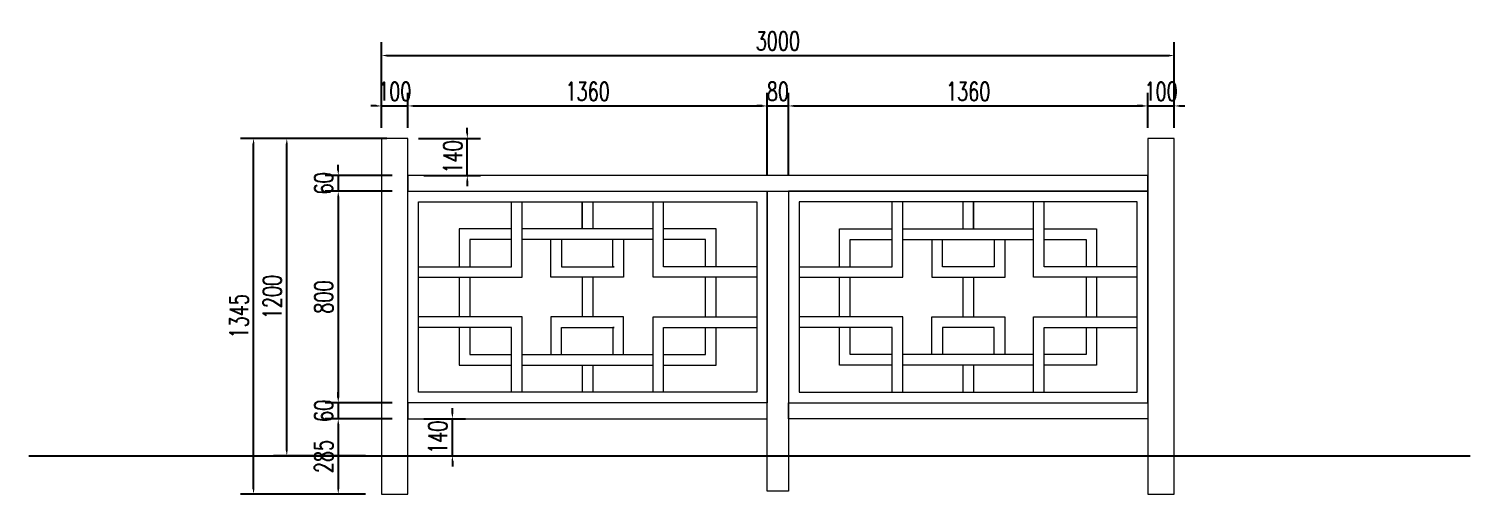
# Model space of a CAD drawing. Header units: millimetres. Extents: x -1442555 to -1216736, y 1446954 to 1531173.
# Drawn here: x -1244179 to -1238724, y 1483937 to 1485696 of the extents above; entities that cross this region are included whole.
import ezdxf

# ---------------------------------------------------------------- set-up
doc = ezdxf.new("R2010")
doc.units = ezdxf.units.MM
doc.header["$LTSCALE"] = 10
doc.layers.get('0').update_dxf_attribs({"linetype": 'CONTINUOUS'})
doc.layers.get('DEFPOINTS').update_dxf_attribs({"linetype": 'CONTINUOUS'})
for name, color, linetype in [('PUB_DIM', 3, 'CONTINUOUS'), ('W-PLASTIC_RAILINGS塑木栏杆', 6, 'CONTINUOUS'), ('景-通用-文字', 7, 'CONTINUOUS')]:
    doc.layers.add(name, color=color, linetype=linetype)
doc.styles.add('STANDARD_T3', font='simplex.shx', dxfattribs={"width": 0.7, "bigfont": 'gbcbig.shx'})
doc.dimstyles.new('W&&20', dxfattribs={"dimtxt": 70, "dimasz": 20, "dimexe": 50, "dimexo": 60, "dimgap": 20, "dimtad": 1, "dimdec": 0, "dimzin": 0, "dimdsep": 46, "dimtxsty": 'STANDARD_T3', "dimcen": 0.09, "dimclrd": 1, "dimclre": 1, "dimclrt": 7, "dimazin": 2, "dimtfac": 1, "dimtdec": 0, "dimtix": 1, "dimtmove": 2, "dimatfit": 3, "dimfxl": 100, "dimtolj": 1, "dimtzin": 0, "dimarcsym": 0})

# ---------------------------------------------------------------- blocks, each defined once
blk = doc.blocks.new('*D45')
at = {"color": 1, "lineweight": -2, "ltscale": 100, "transparency": 16777216}
for p, q in [((-1242844.3, 1485342), (-1242844.3, 1485645.3)), ((-1239844.3, 1485322), (-1239844.3, 1485645.3)), ((-1242824.3, 1485595.3), (-1239864.3, 1485595.3))]:
    blk.add_line(p, q, dxfattribs=at)
at = {"color": 1, "ltscale": 100, "transparency": 16777216}
for points in [[(-1242824.3, 1485598.7), (-1242824.3, 1485592), (-1242844.3, 1485595.3)], [(-1239864.3, 1485598.7), (-1239864.3, 1485592), (-1239844.3, 1485595.3)]]:
    blk.add_solid(points, dxfattribs=at)
at = {"layer": 'DEFPOINTS', "color": 0, "ltscale": 100, "transparency": 16777216}
for p in [(-1239844.3, 1485595.3), (-1242844.3, 1485282), (-1239844.3, 1485262)]:
    blk.add_point(p, dxfattribs=at)
at = {"color": 7, "lineweight": 0, "ltscale": 100, "transparency": 16777216, "insert": (-1241344.3, 1485650.3), "char_height": 70, "attachment_point": 5, "style": 'STANDARD_T3'}
blk.add_mtext('\\A1;3000', dxfattribs=at)
blk = doc.blocks.new('*D46')
at = {"color": 1, "lineweight": -2, "ltscale": 100, "transparency": 16777216}
for p, q in [((-1242744.3, 1485322), (-1242744.3, 1485454.8)), ((-1241384.3, 1485182), (-1241384.3, 1485454.8)), ((-1242724.3, 1485404.8), (-1241404.3, 1485404.8))]:
    blk.add_line(p, q, dxfattribs=at)
at = {"color": 1, "ltscale": 100, "transparency": 16777216}
for points in [[(-1242724.3, 1485408.1), (-1242724.3, 1485401.4), (-1242744.3, 1485404.8)], [(-1241404.3, 1485408.1), (-1241404.3, 1485401.4), (-1241384.3, 1485404.8)]]:
    blk.add_solid(points, dxfattribs=at)
at = {"layer": 'DEFPOINTS', "color": 0, "ltscale": 100, "transparency": 16777216}
for p in [(-1241384.3, 1485404.8), (-1242744.3, 1485262), (-1241384.3, 1485122)]:
    blk.add_point(p, dxfattribs=at)
at = {"color": 7, "lineweight": 0, "ltscale": 100, "transparency": 16777216, "insert": (-1242064.3, 1485459.8), "char_height": 70, "attachment_point": 5, "style": 'STANDARD_T3'}
blk.add_mtext('\\A1;1360', dxfattribs=at)
blk = doc.blocks.new('*D47')
at = {"color": 1, "lineweight": -2, "ltscale": 100, "transparency": 16777216}
for p, q in [((-1241304.3, 1485182), (-1241304.3, 1485454.8)), ((-1239944.3, 1485322), (-1239944.3, 1485454.8)), ((-1241284.3, 1485404.8), (-1239964.3, 1485404.8))]:
    blk.add_line(p, q, dxfattribs=at)
at = {"color": 1, "ltscale": 100, "transparency": 16777216}
for points in [[(-1241284.3, 1485408.1), (-1241284.3, 1485401.4), (-1241304.3, 1485404.8)], [(-1239964.3, 1485408.1), (-1239964.3, 1485401.4), (-1239944.3, 1485404.8)]]:
    blk.add_solid(points, dxfattribs=at)
at = {"layer": 'DEFPOINTS', "color": 0, "ltscale": 100, "transparency": 16777216}
for p in [(-1239944.3, 1485404.8), (-1239944.3, 1485262), (-1241304.3, 1485122)]:
    blk.add_point(p, dxfattribs=at)
at = {"color": 7, "lineweight": 0, "ltscale": 100, "transparency": 16777216, "insert": (-1240624.3, 1485459.8), "char_height": 70, "attachment_point": 5, "style": 'STANDARD_T3'}
blk.add_mtext('\\A1;1360', dxfattribs=at)
blk = doc.blocks.new('*D66')
at = {"color": 1, "lineweight": -2, "ltscale": 100, "transparency": 16777216}
for p, q in [((-1243008, 1485162), (-1243008, 1485182)), ((-1242804.3, 1485142), (-1243058, 1485142)), ((-1243008, 1485142), (-1243008, 1485082)), ((-1242804.3, 1485082), (-1243058, 1485082)), ((-1243008, 1485062), (-1243008, 1485042))]:
    blk.add_line(p, q, dxfattribs=at)
at = {"color": 1, "ltscale": 100, "transparency": 16777216}
for points in [[(-1243011.3, 1485162), (-1243004.6, 1485162), (-1243008, 1485142)], [(-1243011.3, 1485062), (-1243004.6, 1485062), (-1243008, 1485082)]]:
    blk.add_solid(points, dxfattribs=at)
at = {"layer": 'DEFPOINTS', "color": 0, "ltscale": 100, "transparency": 16777216}
for p in [(-1242744.3, 1485142), (-1243008, 1485082), (-1242744.3, 1485082)]:
    blk.add_point(p, dxfattribs=at)
at = {"color": 7, "lineweight": 0, "ltscale": 100, "transparency": 16777216, "insert": (-1243063, 1485112), "char_height": 70, "attachment_point": 5, "rotation": 90, "style": 'STANDARD_T3'}
blk.add_mtext('\\A1;60', dxfattribs=at)
blk = doc.blocks.new('*D67')
at = {"color": 1, "lineweight": -2, "ltscale": 100, "transparency": 16777216}
for p, q in [((-1242804.3, 1485082), (-1243058, 1485082)), ((-1243008, 1485062), (-1243008, 1484302)), ((-1242804.3, 1484282), (-1243058, 1484282))]:
    blk.add_line(p, q, dxfattribs=at)
at = {"color": 1, "ltscale": 100, "transparency": 16777216}
for points in [[(-1243011.3, 1485062), (-1243004.6, 1485062), (-1243008, 1485082)], [(-1243011.3, 1484302), (-1243004.6, 1484302), (-1243008, 1484282)]]:
    blk.add_solid(points, dxfattribs=at)
at = {"layer": 'DEFPOINTS', "color": 0, "ltscale": 100, "transparency": 16777216}
for p in [(-1242744.3, 1485082), (-1243008, 1484282), (-1242744.3, 1484282)]:
    blk.add_point(p, dxfattribs=at)
at = {"color": 7, "lineweight": 0, "ltscale": 100, "transparency": 16777216, "insert": (-1243063, 1484682), "char_height": 70, "attachment_point": 5, "rotation": 90, "style": 'STANDARD_T3'}
blk.add_mtext('\\A1;800', dxfattribs=at)
blk = doc.blocks.new('*D68')
at = {"color": 1, "lineweight": -2, "ltscale": 100, "transparency": 16777216}
for p, q in [((-1243008, 1484302), (-1243008, 1484322)), ((-1242804.3, 1484282), (-1243058, 1484282)), ((-1243008, 1484282), (-1243008, 1484222)), ((-1242804.3, 1484222), (-1243058, 1484222)), ((-1243008, 1484202), (-1243008, 1484182))]:
    blk.add_line(p, q, dxfattribs=at)
at = {"color": 1, "ltscale": 100, "transparency": 16777216}
for points in [[(-1243011.3, 1484302), (-1243004.6, 1484302), (-1243008, 1484282)], [(-1243011.3, 1484202), (-1243004.6, 1484202), (-1243008, 1484222)]]:
    blk.add_solid(points, dxfattribs=at)
at = {"layer": 'DEFPOINTS', "color": 0, "ltscale": 100, "transparency": 16777216}
for p in [(-1242744.3, 1484282), (-1243008, 1484222), (-1242744.3, 1484222)]:
    blk.add_point(p, dxfattribs=at)
at = {"color": 7, "lineweight": 0, "ltscale": 100, "transparency": 16777216, "insert": (-1243063, 1484252), "char_height": 70, "attachment_point": 5, "rotation": 90, "style": 'STANDARD_T3'}
blk.add_mtext('\\A1;60', dxfattribs=at)
blk = doc.blocks.new('*D49')
at = {"color": 1, "lineweight": -2, "ltscale": 100, "transparency": 16777216}
for p, q in [((-1242844.3, 1485322), (-1242844.3, 1485454.8)), ((-1242744.3, 1485322), (-1242744.3, 1485454.8)), ((-1242864.3, 1485404.8), (-1242884.3, 1485404.8)), ((-1242844.3, 1485404.8), (-1242744.3, 1485404.8)), ((-1242724.3, 1485404.8), (-1242704.3, 1485404.8))]:
    blk.add_line(p, q, dxfattribs=at)
at = {"color": 1, "ltscale": 100, "transparency": 16777216}
for points in [[(-1242864.3, 1485408.1), (-1242864.3, 1485401.4), (-1242844.3, 1485404.8)], [(-1242724.3, 1485408.1), (-1242724.3, 1485401.4), (-1242744.3, 1485404.8)]]:
    blk.add_solid(points, dxfattribs=at)
at = {"layer": 'DEFPOINTS', "color": 0, "ltscale": 100, "transparency": 16777216}
for p in [(-1242744.3, 1485404.8), (-1242844.3, 1485262), (-1242744.3, 1485262)]:
    blk.add_point(p, dxfattribs=at)
at = {"color": 7, "lineweight": 0, "ltscale": 100, "transparency": 16777216, "insert": (-1242794.3, 1485459.8), "char_height": 70, "attachment_point": 5, "style": 'STANDARD_T3'}
blk.add_mtext('\\A1;100', dxfattribs=at)
blk = doc.blocks.new('*D69')
at = {"color": 1, "lineweight": -2, "ltscale": 100, "transparency": 16777216}
for p, q in [((-1241384.3, 1485142), (-1241384.3, 1485454.8)), ((-1241304.3, 1485142), (-1241304.3, 1485454.8)), ((-1241404.3, 1485404.8), (-1241424.3, 1485404.8)), ((-1241384.3, 1485404.8), (-1241304.3, 1485404.8)), ((-1241284.3, 1485404.8), (-1241264.3, 1485404.8))]:
    blk.add_line(p, q, dxfattribs=at)
at = {"color": 1, "ltscale": 100, "transparency": 16777216}
for points in [[(-1241404.3, 1485408.1), (-1241404.3, 1485401.4), (-1241384.3, 1485404.8)], [(-1241284.3, 1485408.1), (-1241284.3, 1485401.4), (-1241304.3, 1485404.8)]]:
    blk.add_solid(points, dxfattribs=at)
at = {"layer": 'DEFPOINTS', "color": 0, "ltscale": 100, "transparency": 16777216}
for p in [(-1241304.3, 1485404.8), (-1241384.3, 1485082), (-1241304.3, 1485082)]:
    blk.add_point(p, dxfattribs=at)
at = {"color": 7, "lineweight": 0, "ltscale": 100, "transparency": 16777216, "insert": (-1241344.3, 1485459.8), "char_height": 70, "attachment_point": 5, "style": 'STANDARD_T3'}
blk.add_mtext('\\A1;80', dxfattribs=at)
blk = doc.blocks.new('*D50')
at = {"color": 1, "lineweight": -2, "ltscale": 100, "transparency": 16777216}
for p, q in [((-1239944.3, 1485322), (-1239944.3, 1485454.8)), ((-1239844.3, 1485322), (-1239844.3, 1485454.8)), ((-1239964.3, 1485404.8), (-1239984.3, 1485404.8)), ((-1239944.3, 1485404.8), (-1239844.3, 1485404.8)), ((-1239824.3, 1485404.8), (-1239804.3, 1485404.8))]:
    blk.add_line(p, q, dxfattribs=at)
at = {"color": 1, "ltscale": 100, "transparency": 16777216}
for points in [[(-1239964.3, 1485408.1), (-1239964.3, 1485401.4), (-1239944.3, 1485404.8)], [(-1239824.3, 1485408.1), (-1239824.3, 1485401.4), (-1239844.3, 1485404.8)]]:
    blk.add_solid(points, dxfattribs=at)
at = {"layer": 'DEFPOINTS', "color": 0, "ltscale": 100, "transparency": 16777216}
for p in [(-1239844.3, 1485404.8), (-1239944.3, 1485262), (-1239844.3, 1485262)]:
    blk.add_point(p, dxfattribs=at)
at = {"color": 7, "lineweight": 0, "ltscale": 100, "transparency": 16777216, "insert": (-1239894.3, 1485459.8), "char_height": 70, "attachment_point": 5, "style": 'STANDARD_T3'}
blk.add_mtext('\\A1;100', dxfattribs=at)
blk = doc.blocks.new('*D51')
at = {"layer": 'DEFPOINTS', "color": 0, "ltscale": 100, "transparency": 16777216}
for p in [(-1243202.7, 1485282), (-1242844.3, 1485282), (-1242844.3, 1484082)]:
    blk.add_point(p, dxfattribs=at)
at = {"layer": 'PUB_DIM', "color": 1, "lineweight": -2, "ltscale": 100, "transparency": 16777216}
for p, q in [((-1242904.3, 1485282), (-1243252.7, 1485282)), ((-1243202.7, 1484102), (-1243202.7, 1485262)), ((-1242904.3, 1484082), (-1243252.7, 1484082))]:
    blk.add_line(p, q, dxfattribs=at)
at = {"layer": 'PUB_DIM', "color": 1, "ltscale": 100, "transparency": 16777216}
for points in [[(-1243206, 1485262), (-1243199.4, 1485262), (-1243202.7, 1485282)], [(-1243206, 1484102), (-1243199.4, 1484102), (-1243202.7, 1484082)]]:
    blk.add_solid(points, dxfattribs=at)
at = {"layer": 'PUB_DIM', "color": 7, "lineweight": 0, "ltscale": 100, "transparency": 16777216, "insert": (-1243257.7, 1484682), "char_height": 70, "attachment_point": 5, "rotation": 90, "style": 'STANDARD_T3'}
blk.add_mtext('\\A1;1200', dxfattribs=at)
blk = doc.blocks.new('*D52')
at = {"layer": 'DEFPOINTS', "color": 0, "ltscale": 100, "transparency": 16777216}
for p in [(-1243328.5, 1485282), (-1242764.3, 1485282), (-1242844.3, 1483937)]:
    blk.add_point(p, dxfattribs=at)
at = {"layer": 'PUB_DIM', "color": 1, "lineweight": -2, "ltscale": 100, "transparency": 16777216}
for p, q in [((-1242824.3, 1485282), (-1243378.5, 1485282)), ((-1243328.5, 1483957), (-1243328.5, 1485262)), ((-1242904.3, 1483937), (-1243378.5, 1483937))]:
    blk.add_line(p, q, dxfattribs=at)
at = {"layer": 'PUB_DIM', "color": 1, "ltscale": 100, "transparency": 16777216}
for points in [[(-1243331.8, 1485262), (-1243325.1, 1485262), (-1243328.5, 1485282)], [(-1243331.8, 1483957), (-1243325.1, 1483957), (-1243328.5, 1483937)]]:
    blk.add_solid(points, dxfattribs=at)
at = {"layer": 'PUB_DIM', "color": 7, "lineweight": 0, "ltscale": 100, "transparency": 16777216, "insert": (-1243383.5, 1484609.5), "char_height": 70, "attachment_point": 5, "rotation": 90, "style": 'STANDARD_T3'}
blk.add_mtext('\\A1;1345', dxfattribs=at)
blk = doc.blocks.new('*D53')
at = {"layer": 'DEFPOINTS', "color": 0, "ltscale": 100, "transparency": 16777216}
for p in [(-1242744.3, 1484222), (-1243008, 1483937), (-1242844.3, 1483937)]:
    blk.add_point(p, dxfattribs=at)
at = {"layer": 'PUB_DIM', "color": 1, "lineweight": -2, "ltscale": 100, "transparency": 16777216}
for p, q in [((-1242804.3, 1484222), (-1243058, 1484222)), ((-1243008, 1484202), (-1243008, 1483957)), ((-1242904.3, 1483937), (-1243058, 1483937))]:
    blk.add_line(p, q, dxfattribs=at)
at = {"layer": 'PUB_DIM', "color": 1, "ltscale": 100, "transparency": 16777216}
for points in [[(-1243011.3, 1484202), (-1243004.6, 1484202), (-1243008, 1484222)], [(-1243011.3, 1483957), (-1243004.6, 1483957), (-1243008, 1483937)]]:
    blk.add_solid(points, dxfattribs=at)
at = {"layer": 'PUB_DIM', "color": 7, "lineweight": 0, "ltscale": 100, "transparency": 16777216, "insert": (-1243063, 1484079.5), "char_height": 70, "attachment_point": 5, "rotation": 90, "style": 'STANDARD_T3'}
blk.add_mtext('\\A1;285', dxfattribs=at)
blk = doc.blocks.new('*D54')
at = {"color": 1, "lineweight": -2, "ltscale": 100, "transparency": 16777216}
for p, q in [((-1242519.6, 1485302), (-1242519.6, 1485322)), ((-1242704.3, 1485282), (-1242469.6, 1485282)), ((-1242519.6, 1485142), (-1242519.6, 1485282)), ((-1242684.3, 1485142), (-1242469.6, 1485142)), ((-1242519.6, 1485122), (-1242519.6, 1485102))]:
    blk.add_line(p, q, dxfattribs=at)
at = {"color": 1, "ltscale": 100, "transparency": 16777216}
for points in [[(-1242522.9, 1485302), (-1242516.2, 1485302), (-1242519.6, 1485282)], [(-1242522.9, 1485122), (-1242516.2, 1485122), (-1242519.6, 1485142)]]:
    blk.add_solid(points, dxfattribs=at)
at = {"layer": 'DEFPOINTS', "color": 0, "ltscale": 100, "transparency": 16777216}
for p in [(-1242764.3, 1485282), (-1242519.6, 1485282), (-1242744.3, 1485142)]:
    blk.add_point(p, dxfattribs=at)
at = {"color": 7, "lineweight": 0, "ltscale": 100, "transparency": 16777216, "insert": (-1242574.6, 1485212), "char_height": 70, "attachment_point": 5, "rotation": 90, "style": 'STANDARD_T3'}
blk.add_mtext('\\A1;140', dxfattribs=at)
blk = doc.blocks.new('*D55')
at = {"layer": 'DEFPOINTS', "color": 0, "ltscale": 100, "transparency": 16777216}
for p in [(-1242744.3, 1484222), (-1242576, 1484222), (-1242744.3, 1484082)]:
    blk.add_point(p, dxfattribs=at)
at = {"layer": 'PUB_DIM', "color": 1, "lineweight": -2, "ltscale": 100, "transparency": 16777216}
for p, q in [((-1242576, 1484242), (-1242576, 1484262)), ((-1242684.3, 1484222), (-1242526, 1484222)), ((-1242576, 1484082), (-1242576, 1484222)), ((-1242684.3, 1484082), (-1242526, 1484082)), ((-1242576, 1484062), (-1242576, 1484042))]:
    blk.add_line(p, q, dxfattribs=at)
at = {"layer": 'PUB_DIM', "color": 1, "ltscale": 100, "transparency": 16777216}
for points in [[(-1242579.4, 1484242), (-1242572.7, 1484242), (-1242576, 1484222)], [(-1242579.4, 1484062), (-1242572.7, 1484062), (-1242576, 1484082)]]:
    blk.add_solid(points, dxfattribs=at)
at = {"layer": 'PUB_DIM', "color": 7, "lineweight": 0, "ltscale": 100, "transparency": 16777216, "insert": (-1242631, 1484152), "char_height": 70, "attachment_point": 5, "rotation": 90, "style": 'STANDARD_T3'}
blk.add_mtext('\\A1;140', dxfattribs=at)

msp = doc.modelspace()

# ---------------------------------------------------------------- linework, layer by layer
at = {"layer": 'W-PLASTIC_RAILINGS塑木栏杆', "lineweight": 0}
for p, q in [((-1242084.3, 1485042), (-1242084.3, 1484939.5)), ((-1242044.3, 1485042), (-1242044.3, 1484939.5)), ((-1240644.3, 1485042), (-1240644.3, 1484939.5)), ((-1240604.3, 1485042), (-1240604.3, 1484939.5)), ((-1242084.3, 1484757), (-1242084.3, 1484607)), ((-1242044.3, 1484757), (-1242044.3, 1484607)), ((-1240644.3, 1484757), (-1240644.3, 1484607)), ((-1240604.3, 1484757), (-1240604.3, 1484607)), ((-1242084.3, 1484424.5), (-1242084.3, 1484322)), ((-1242044.3, 1484424.5), (-1242044.3, 1484322)), ((-1240644.3, 1484424.5), (-1240644.3, 1484322)), ((-1240604.3, 1484424.5), (-1240604.3, 1484322))]:
    msp.add_line(p, q, dxfattribs=at)
for points in [[(-1242844.3, 1483937), (-1242744.3, 1483937), (-1242744.3, 1485282), (-1242844.3, 1485282)], [(-1239944.3, 1483937), (-1239844.3, 1483937), (-1239844.3, 1485282), (-1239944.3, 1485282)], [(-1242744.3, 1485082), (-1239944.3, 1485082), (-1239944.3, 1485142), (-1242744.3, 1485142)], [(-1242744.3, 1485082), (-1241384.3, 1485082), (-1241384.3, 1484282), (-1242744.3, 1484282)], [(-1241384.3, 1485082), (-1241304.3, 1485082), (-1241304.3, 1483948), (-1241384.3, 1483948)], [(-1239944.3, 1485082), (-1241304.3, 1485082), (-1241304.3, 1484282), (-1239944.3, 1484282)], [(-1242704.3, 1485042), (-1241424.3, 1485042), (-1241424.3, 1484322), (-1242704.3, 1484322)], [(-1242084.3, 1485042), (-1242044.3, 1485042), (-1242044.3, 1484939.5), (-1242084.3, 1484939.5)], [(-1239984.3, 1485042), (-1241264.3, 1485042), (-1241264.3, 1484322), (-1239984.3, 1484322)], [(-1240604.3, 1485042), (-1240644.3, 1485042), (-1240644.3, 1484939.5), (-1240604.3, 1484939.5)], [(-1242744.3, 1484222), (-1241384.3, 1484222), (-1241384.3, 1484282), (-1242744.3, 1484282)], [(-1239944.3, 1484222), (-1241304.3, 1484222), (-1241304.3, 1484282), (-1239944.3, 1484282)]]:
    msp.add_lwpolyline(points, close=True, dxfattribs=at)
for points in [[(-1242704.3, 1484757), (-1242311.8, 1484757), (-1242311.8, 1485042)], [(-1242704.3, 1484797), (-1242351.8, 1484797), (-1242351.8, 1485042)], [(-1241424.3, 1484757), (-1241816.8, 1484757), (-1241816.8, 1485042)], [(-1241424.3, 1484797), (-1241776.8, 1484797), (-1241776.8, 1485042)], [(-1241264.3, 1484757), (-1240871.8, 1484757), (-1240871.8, 1485042)], [(-1241264.3, 1484797), (-1240911.8, 1484797), (-1240911.8, 1485042)], [(-1239984.3, 1484757), (-1240376.8, 1484757), (-1240376.8, 1485042)], [(-1239984.3, 1484797), (-1240336.8, 1484797), (-1240336.8, 1485042)], [(-1242351.8, 1484939.5), (-1242550.6, 1484939.5), (-1242550.6, 1484797)], [(-1241816.8, 1484939.5), (-1242311.8, 1484939.5)], [(-1241578.1, 1484797), (-1241578.1, 1484939.5), (-1241776.8, 1484939.5)], [(-1241110.6, 1484797), (-1241110.6, 1484939.5), (-1240911.8, 1484939.5)], [(-1240871.8, 1484939.5), (-1240376.8, 1484939.5)], [(-1240336.8, 1484939.5), (-1240138.1, 1484939.5), (-1240138.1, 1484797)], [(-1242351.8, 1484899.5), (-1242510.6, 1484899.5), (-1242510.6, 1484797)], [(-1241816.8, 1484899.5), (-1242311.8, 1484899.5)], [(-1241928.6, 1484899.5), (-1241928.6, 1484757), (-1241964.1, 1484757), (-1242203.1, 1484757), (-1242203.1, 1484899.5)], [(-1242163.1, 1484899.5), (-1242163.1, 1484797), (-1241964.1, 1484797), (-1241968.6, 1484797), (-1241968.6, 1484899.5)], [(-1241618.1, 1484797), (-1241618.1, 1484899.5), (-1241776.8, 1484899.5)], [(-1241070.6, 1484797), (-1241070.6, 1484899.5), (-1240911.8, 1484899.5)], [(-1240871.8, 1484899.5), (-1240376.8, 1484899.5)], [(-1240762.1, 1484899.5), (-1240762.1, 1484757), (-1240643.3, 1484757), (-1240484.6, 1484757), (-1240484.6, 1484899.5)], [(-1240525.6, 1484899.5), (-1240525.6, 1484797), (-1240643.3, 1484797), (-1240721.1, 1484797), (-1240721.1, 1484899.5)], [(-1240336.8, 1484899.5), (-1240178.1, 1484899.5), (-1240178.1, 1484797)], [(-1242550.6, 1484757), (-1242550.6, 1484607)], [(-1242510.6, 1484757), (-1242510.6, 1484607)], [(-1241618.1, 1484607), (-1241618.1, 1484757)], [(-1241578.1, 1484607), (-1241578.1, 1484757)], [(-1241110.6, 1484607), (-1241110.6, 1484757)], [(-1241070.6, 1484607), (-1241070.6, 1484757)], [(-1240178.1, 1484757), (-1240178.1, 1484607)], [(-1240138.1, 1484757), (-1240138.1, 1484607)], [(-1242311.8, 1484322), (-1242311.8, 1484607), (-1242704.3, 1484607)], [(-1241928.6, 1484464.5), (-1241928.6, 1484607), (-1241964.1, 1484607), (-1242203.1, 1484607), (-1242203.1, 1484464.5)], [(-1241816.8, 1484322), (-1241816.8, 1484607), (-1241424.3, 1484607)], [(-1240871.8, 1484322), (-1240871.8, 1484607), (-1241264.3, 1484607)], [(-1240761.1, 1484464.5), (-1240761.1, 1484607), (-1240643.3, 1484607), (-1240485.6, 1484607), (-1240485.6, 1484464.5)], [(-1240376.8, 1484322), (-1240376.8, 1484607), (-1239984.3, 1484607)], [(-1242351.8, 1484322), (-1242351.8, 1484567), (-1242704.3, 1484567)], [(-1242550.6, 1484567), (-1242550.6, 1484424.5), (-1242351.8, 1484424.5)], [(-1242510.6, 1484567), (-1242510.6, 1484464.5), (-1242351.8, 1484464.5)], [(-1242163.1, 1484464.5), (-1242163.1, 1484567), (-1241964.1, 1484567), (-1241968.6, 1484567), (-1241968.6, 1484464.5)], [(-1241776.8, 1484322), (-1241776.8, 1484567), (-1241424.3, 1484567)], [(-1241776.8, 1484424.5), (-1241578.1, 1484424.5), (-1241578.1, 1484567)], [(-1241776.8, 1484464.5), (-1241618.1, 1484464.5), (-1241618.1, 1484567)], [(-1240911.8, 1484322), (-1240911.8, 1484567), (-1241264.3, 1484567)], [(-1240911.8, 1484424.5), (-1241110.6, 1484424.5), (-1241110.6, 1484567)], [(-1240911.8, 1484464.5), (-1241070.6, 1484464.5), (-1241070.6, 1484567)], [(-1240525.6, 1484464.5), (-1240525.6, 1484567), (-1240643.3, 1484567), (-1240721.1, 1484567), (-1240721.1, 1484464.5)], [(-1240336.8, 1484322), (-1240336.8, 1484567), (-1239984.3, 1484567)], [(-1240138.1, 1484567), (-1240138.1, 1484424.5), (-1240336.8, 1484424.5)], [(-1240178.1, 1484567), (-1240178.1, 1484464.5), (-1240336.8, 1484464.5)], [(-1242311.8, 1484464.5), (-1241816.8, 1484464.5)], [(-1242311.8, 1484424.5), (-1241816.8, 1484424.5)], [(-1240376.8, 1484464.5), (-1240871.8, 1484464.5)], [(-1240376.8, 1484424.5), (-1240871.8, 1484424.5)]]:
    msp.add_lwpolyline(points, dxfattribs=at)
at = {"layer": '景-通用-文字'}
msp.add_line((-1244178.9, 1484082), (-1238724.5, 1484082), dxfattribs=at)

# ---------------------------------------------------------------- dimensions: what is measured, and where the dimension line sits
at = {"lineweight": 0, "ltscale": 100}
for base, p1, p2, picture, middle in [((-1239844.3, 1485595.3), (-1242844.3, 1485282), (-1239844.3, 1485262), '*D45', (-1241344.3, 1485650.3)), ((-1242744.3, 1485404.8), (-1242844.3, 1485262), (-1242744.3, 1485262), '*D49', (-1242794.3, 1485459.8)), ((-1241384.3, 1485404.8), (-1242744.3, 1485262), (-1241384.3, 1485122), '*D46', (-1242064.3, 1485459.8)), ((-1241304.3, 1485404.8), (-1241384.3, 1485082), (-1241304.3, 1485082), '*D69', (-1241344.3, 1485459.8)), ((-1239944.3, 1485404.8), (-1241304.3, 1485122), (-1239944.3, 1485262), '*D47', (-1240624.3, 1485459.8)), ((-1239844.3, 1485404.8), (-1239944.3, 1485262), (-1239844.3, 1485262), '*D50', (-1239894.3, 1485459.8))]:
    dim = msp.add_linear_dim(base=base, p1=p1, p2=p2, dimstyle='W&&20', dxfattribs=at)
    dim.commit()
    dim.dimension.update_dxf_attribs({"geometry": picture, "text_midpoint": middle})
for base, p1, p2, picture, middle in [((-1242519.6, 1485282), (-1242744.3, 1485142), (-1242764.3, 1485282), '*D54', (-1242574.6, 1485212)), ((-1243008, 1485082), (-1242744.3, 1485142), (-1242744.3, 1485082), '*D66', (-1243063, 1485112)), ((-1243008, 1484282), (-1242744.3, 1485082), (-1242744.3, 1484282), '*D67', (-1243063, 1484682)), ((-1243008, 1484222), (-1242744.3, 1484282), (-1242744.3, 1484222), '*D68', (-1243063, 1484252))]:
    dim = msp.add_linear_dim(base=base, p1=p1, p2=p2, angle=90, dimstyle='W&&20', dxfattribs=at)
    dim.commit()
    dim.dimension.update_dxf_attribs({"geometry": picture, "text_midpoint": middle})
at = {"layer": 'PUB_DIM', "lineweight": 0, "ltscale": 100}
for base, p1, p2, picture, middle in [((-1243328.5, 1485282), (-1242844.3, 1483937), (-1242764.3, 1485282), '*D52', (-1243383.5, 1484609.5)), ((-1243202.7, 1485282), (-1242844.3, 1484082), (-1242844.3, 1485282), '*D51', (-1243257.7, 1484682)), ((-1242576, 1484222), (-1242744.3, 1484082), (-1242744.3, 1484222), '*D55', (-1242631, 1484152)), ((-1243008, 1483937), (-1242744.3, 1484222), (-1242844.3, 1483937), '*D53', (-1243063, 1484079.5))]:
    dim = msp.add_linear_dim(base=base, p1=p1, p2=p2, angle=90, dimstyle='W&&20', dxfattribs=at)
    dim.commit()
    dim.dimension.update_dxf_attribs({"geometry": picture, "text_midpoint": middle})

doc.saveas('drawing.dxf')
